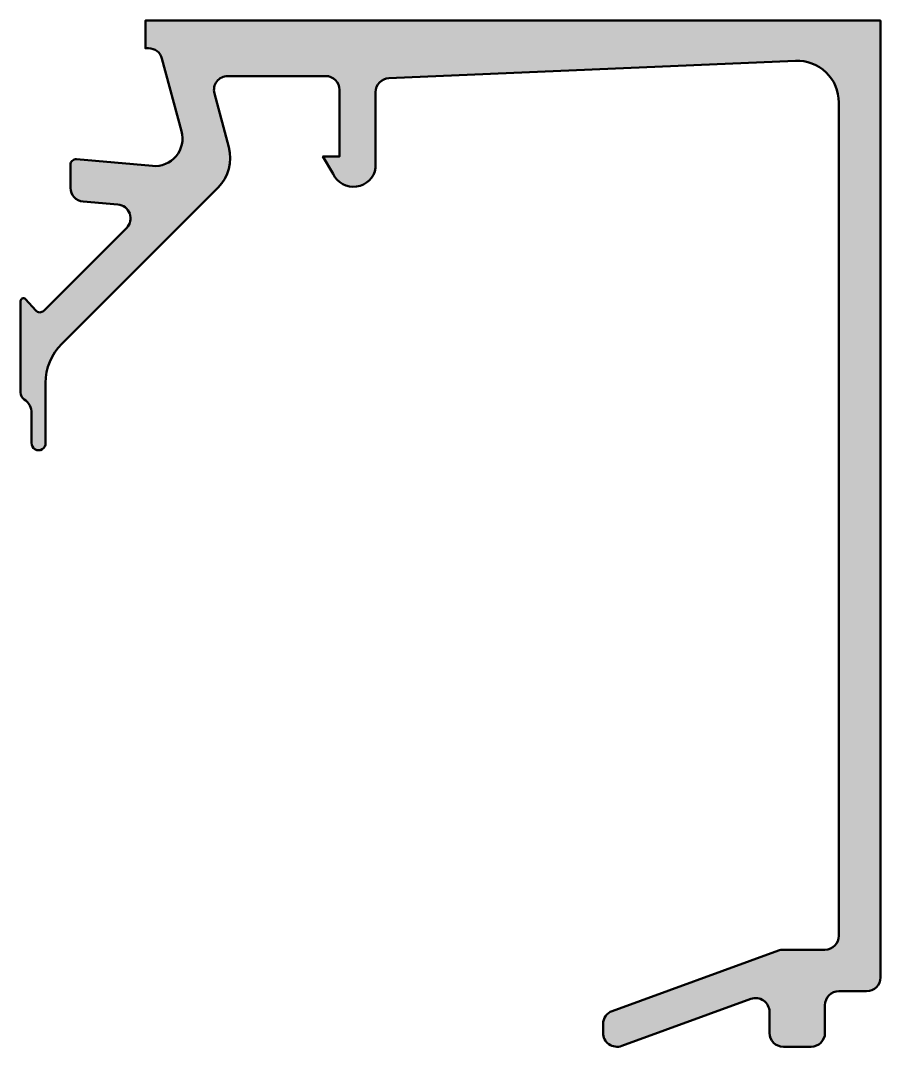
# Model space of a CAD drawing. Extents: x -4 to 27, y -37 to 0.
import ezdxf

# ---------------------------------------------------------------- set-up
doc = ezdxf.new("R2010")
doc.units = 0
doc.layers.add('0S-Alu contour', color=7, linetype='Continuous', lineweight=50)
doc.layers.add('0S-Alu hatch', color=252, linetype='Continuous', lineweight=25)

# ---------------------------------------------------------------- blocks, each defined once
blk = doc.blocks.new('173910__E6E05FDD_AC92_4755_8927_65D1D6E835CC_')
at = {"layer": '0S-Alu hatch'}
h = blk.add_hatch(color=256, dxfattribs=at)
edge = h.paths.add_edge_path()
edge.add_line((-1.982317257409477, -5.002422972676527), (0.7532886862754812, -5.244325637817382))
edge.add_arc((0.8404461898514586, -4.248128392051445), 1.000002691446995, 264.9999122183236, 375.0001729510547)
edge.add_line((1.806373834609985, -3.989305734634285), (1.099115756070432, -1.369674354966718))
edge.add_arc((0.616399248950015, -1.499999999999832), 0.4999999999998329, 15.1087108928311, 89.99999999996713)
edge.add_line((0.6163992489503018, -0.9999999999999998), (0.5000782012939454, -1))
edge.add_line((0.5000782012939454, -1), (0.5000782012939454, 0))
edge.add_line((0.5000782012939454, 0), (27, 0))
edge.add_line((27, 0), (27.00000000000001, -34.4999237060547))
edge.add_ellipse((26.49999414945704, -34.49991785553768), major_axis=(-0.5000058505771939, 0), ratio=1, start_angle=90.0008889784906, end_angle=179.9993295875975, ccw=False)
edge.add_line((26.50000190734863, -34.99992370605469), (25.50000381469727, -34.99992370605469))
edge.add_arc((25.50000185167363, -35.49992174303105), 0.4999980369802183, 89.99977505317808, 180.0002249462687)
edge.add_line((25.00000381469727, -35.49992370605469), (25.00000381469727, -36.49991989135743))
edge.add_ellipse((24.50000027667508, -36.49991635335236), major_axis=(-0.5000035380347092, 0), ratio=1, start_angle=90.00062398911729, end_angle=179.9995945770641, ccw=False)
edge.add_line((24.5000057220459, -36.99991989135742), (23.50000762939453, -36.99991989135742))
edge.add_ellipse((23.50001538874494, -36.49991213200701), major_axis=(-0.5000077594106167, 0), ratio=1, start_angle=0.0008891416168808064, end_angle=89.99911085773749, ccw=False)
edge.add_line((23.00000762939453, -36.49991989135742), (23.00000762939454, -35.74392318725575))
edge.add_arc((22.49959172233254, -35.74429796520606), 0.5004160474037497, 0.0429106878717365, 109.9383405738572)
edge.add_line((22.32894550362471, -35.2738767831363), (17.67110130461993, -36.9702447340261))
edge.add_ellipse((17.50032906006691, -36.49998410530826), major_axis=(-0.5003081234916861, 0), ratio=1, start_angle=0.024100283919381127, end_angle=109.95817812408939, ccw=False)
edge.add_line((17.00002098083474, -36.50019454956054), (17.00002098083496, -36.18138489187755))
edge.add_ellipse((17.50002098083511, -36.18138489187707), major_axis=(-0.5000000000001528, 0), ratio=1, start_angle=290.01025377480124, end_angle=360, ccw=False)
edge.add_line((17.32892682721421, -35.71156919333465), (23.31909596490209, -33.53011182220963))
edge.add_ellipse((23.49019011852343, -33.99992752075553), major_axis=(-0.5000000000035741, 0), ratio=1, start_angle=269.9999999999646, end_angle=290.01025377471177, ccw=False)
edge.add_line((23.49019011852374, -33.49992752075195), (25.00000381469727, -33.49992752075195))
edge.add_arc((24.99999637020819, -32.99992007626287), 0.5000074445445052, 270.0008530629088, 359.9991469374164)
edge.add_line((25.50000381469727, -32.99992752075185), (25.50000381469704, -2.951537353492316))
edge.add_arc((24.00000381469747, -2.951537353492271), 1.499999999999566, 0, 92.4518318620872)
edge.add_line((23.93583459529463, -1.452910544950555), (9.27863906116363, -2.080512287225133))
edge.add_arc((9.300028800964446, -2.58005455673928), 0.5000000000000911, 92.45183186207105, 180)
edge.add_line((8.800028800964355, -2.580054556739129), (8.800028800964355, -5.312190532684212))
edge.add_ellipse((8.000950153867535, -5.188209733715034), major_axis=(-0.8086395505780807, 0), ratio=1, start_angle=25.096911204554715, end_angle=171.1806121289261, ccw=False)
edge.add_line((7.26865291595459, -5.531194686889651), (6.900032043457031, -4.899989604950064))
edge.add_line((6.900032043457031, -4.899989604950064), (7.500032424926757, -4.899989128112792))
edge.add_line((7.500032424926757, -4.899989128112792), (7.500030517578124, -2.499994516372567))
edge.add_arc((7.000033520846704, -2.499992585991299), 0.499996996735146, 359.9997787935257, 450.0000163002464)
edge.add_line((7.000033378601074, -1.999995589256173), (5.000062984981649, -2))
edge.add_line((5.000062984981649, -2), (3.472551345824967, -1.999999999999886))
edge.add_arc((3.472576306067658, -2.500016988129594), 0.5000169887527008, 90.00286013594457, 194.9993049646429)
edge.add_line((2.989595413208008, -2.629425048828352), (3.509218215942382, -4.568679809570425))
edge.add_ellipse((2.060328034927646, -4.956903243554815), major_axis=(-1.500000063778514, 0), ratio=1, start_angle=134.9992078296195, end_angle=194.9997963382452, ccw=False)
edge.add_line((3.120973587035904, -6.017578124999886), (-2.514156723383621, -11.65270843541964))
edge.add_arc((-1.099943161010177, -13.06692199779286), 2.000000000000336, 135.0000000000045, 180)
edge.add_line((-3.099943161010513, -13.06692199779286), (-3.099943161010742, -15.23031616210937))
edge.add_ellipse((-3.349935531616324, -15.24584898042167), major_axis=(-0.2504744573918105, 0), ratio=1, start_angle=-3.555397834282701, end_angle=183.5553978342823, ccw=False)
edge.add_line((-3.599927902221906, -15.23031616210937), (-3.599927658765637, -14.1581292507692))
edge.add_arc((-4.199962763491854, -14.15814788107693), 0.600035105015441, 0.0017789594506399, 56.25113372650018)
edge.add_ellipse((-3.69993705410358, -13.40979135766032), major_axis=(-0.300000003391765, 0), ratio=1, start_angle=0, end_angle=56.24934154146888, ccw=False)
edge.add_line((-3.999937057495344, -13.40979135652992), (-3.999937057494889, -10.11160193073863))
edge.add_ellipse((-3.899937057494916, -10.11160193073851), major_axis=(-0.0999999999999735, 0), ratio=1, start_angle=222.1440459660916, end_angle=360, ccw=False)
edge.add_line((-3.825791034170605, -10.04450224947857), (-3.453130276711364, -10.45629724903551))
edge.add_arc((-3.30483823006284, -10.32209788651584), 0.1999999999997356, 222.1440459660671, 314.9457244906473)
edge.add_line((-3.16355090377715, -10.46365314579975), (-0.1784108281133285, -7.484163284301986))
edge.add_arc((-0.5319582193884579, -7.130615319408403), 0.4999919212925777, 314.9999535198243, 445.0013822349577)
edge.add_line((-0.4883930683138251, -6.632524967193378), (-1.743512988090514, -6.529022216796874))
edge.add_ellipse((-1.699937423465387, -6.030928096721805), major_axis=(-0.4999965822740742, 0), ratio=1, start_angle=0.0001683038858004693, end_angle=85.00023108089891, ccw=False)
edge.add_line((-2.199934005737303, -6.030929565429687), (-2.199934005737304, -5.20164558730255))
edge.add_ellipse((-1.999934005737195, -5.201645587302482), major_axis=(-0.2000000000001096, 0), ratio=1, start_angle=264.9466242949376, end_angle=360, ccw=False)
at = {"layer": '0S-Alu contour', "color": 7}
for points in [[(0.6163992489503018, -0.9999999999999998), (0.5000782012939454, -1), (0.5000782012939454, 0), (27, 0), (27.00000000000001, -34.4999237060547)], [(1.806373834609985, -3.989305734634285), (1.099115756070432, -1.369674354966718)], [(23.93583459529463, -1.452910544950555), (9.27863906116363, -2.080512287225133)], [(7.000033378601074, -1.999995589256173), (5.000062984981649, -2), (3.472551345824967, -1.999999999999886)], [(7.26865291595459, -5.531194686889651), (6.900032043457031, -4.899989604950064), (7.500032424926757, -4.899989128112792), (7.500030517578124, -2.499994516372567)], [(8.800028800964355, -2.580054556739129), (8.800028800964355, -5.312190532684212)], [(2.989595413208008, -2.629425048828352), (3.509218215942382, -4.568679809570425)], [(25.50000381469727, -32.99992752075185), (25.50000381469704, -2.951537353492316)], [(-1.982317257409477, -5.002422972676527), (0.7532886862754812, -5.244325637817382)], [(-2.199934005737303, -6.030929565429687), (-2.199934005737304, -5.20164558730255)], [(3.120973587035904, -6.017578124999886), (-2.514156723383621, -11.65270843541964)], [(-0.4883930683138251, -6.632524967193378), (-1.743512988090514, -6.529022216796874)], [(-3.16355090377715, -10.46365314579975), (-0.1784108281133285, -7.484163284301986)], [(-3.999937057495344, -13.40979135652992), (-3.999937057494889, -10.11160193073863)], [(-3.825791034170605, -10.04450224947857), (-3.453130276711364, -10.45629724903551)], [(-3.099943161010513, -13.06692199779286), (-3.099943161010742, -15.23031616210937)], [(-3.599927902221906, -15.23031616210937), (-3.599927658765637, -14.1581292507692)], [(17.32892682721421, -35.71156919333465), (23.31909596490209, -33.53011182220963)], [(23.49019011852374, -33.49992752075195), (25.00000381469727, -33.49992752075195)], [(26.50000190734863, -34.99992370605469), (25.50000381469727, -34.99992370605469)], [(22.32894550362471, -35.2738767831363), (17.67110130461993, -36.9702447340261)], [(25.00000381469727, -35.49992370605469), (25.00000381469727, -36.49991989135743)], [(23.00000762939453, -36.49991989135742), (23.00000762939454, -35.74392318725575)], [(17.00002098083474, -36.50019454956054), (17.00002098083496, -36.18138489187755)], [(24.5000057220459, -36.99991989135742), (23.50000762939453, -36.99991989135742)]]:
    blk.add_lwpolyline(points, dxfattribs=at)
for centre, radius, start, end in [((0.616399248950015, -1.499999999999832), 0.4999999999998329, 15.1087108928311, 89.99999999996713), ((24.00000381469747, -2.951537353492271), 1.499999999999566, 0, 92.4518318620872), ((3.472576306067658, -2.500016988129594), 0.5000169887527008, 90.00286013594457, 194.9993049646429), ((7.000033520846704, -2.499992585991299), 0.499996996735146, 359.9997787935257, 90.00001630024644), ((9.300028800964446, -2.58005455673928), 0.5000000000000911, 92.45183186207105, 180), ((0.8404461898514586, -4.248128392051445), 1.000002691446995, 264.9999122183236, 15.00017295105473), ((-0.5319582193884579, -7.130615319408403), 0.4999919212925777, 314.9999535198243, 85.00138223495775), ((-3.30483823006284, -10.32209788651584), 0.1999999999997356, 222.1440459660671, 314.9457244906473), ((-1.099943161010177, -13.06692199779286), 2.000000000000336, 135.0000000000045, 180), ((-4.199962763491854, -14.15814788107693), 0.600035105015441, 0.0017789594506399, 56.25113372650018), ((24.99999637020819, -32.99992007626287), 0.5000074445445052, 270.0008530629088, 359.9991469374164), ((25.50000185167363, -35.49992174303105), 0.4999980369802183, 89.99977505317808, 180.0002249462687), ((22.49959172233254, -35.74429796520606), 0.5004160474037497, 0.0429106878717365, 109.9383405738572)]:
    blk.add_arc(centre, radius, start, end, dxfattribs=at)
at = {"layer": '0S-Alu contour', "color": 7, "extrusion": (0, 0, -1)}
for centre, radius, start, end in [((-2.060328034927646, -4.956903243554815), 1.500000063778514, 165.0002036617548, 225.0007921703805), ((1.999934005737195, -5.201645587302482), 0.2000000000001096, 0, 95.0533757050624), ((-8.000950153867535, -5.188209733715034), 0.8086395505780807, 188.819387871074, 334.9030887954454), ((1.699937423465387, -6.030928096721805), 0.4999965822740742, 274.9997689191011, 359.9998316961142), ((3.899937057494916, -10.11160193073851), 0.0999999999999735, 0, 137.8559540339084), ((3.69993705410358, -13.40979135766032), 0.300000003391765, 303.7506584585311, 0), ((3.349935531616324, -15.24584898042167), 0.2504744573918105, 176.4446021657177, 3.555397834282711), ((-23.49019011852343, -33.99992752075553), 0.5000000000035741, 69.98974622528823, 90.0000000000354), ((-26.49999414945704, -34.49991785553768), 0.5000058505771939, 180.0006704124026, 269.9991110215094), ((-17.50002098083511, -36.18138489187707), 0.5000000000001528, 0, 69.98974622519877), ((-17.50032906006691, -36.49998410530826), 0.5003081234916861, 250.0418218759106, 359.9758997160806), ((-23.50001538874494, -36.49991213200701), 0.5000077594106167, 270.0008891422625, 359.9991108583831), ((-24.50000027667508, -36.49991635335236), 0.5000035380347092, 180.000405422936, 269.9993760108827)]:
    blk.add_arc(centre, radius, start, end, dxfattribs=at)
blk = doc.blocks.new('173910__78ED128B_834A_4035_9EF2_265DF53A2AA7_')
at = {"layer": '0S-Alu contour', "color": 7}
blk.add_blockref('173910__E6E05FDD_AC92_4755_8927_65D1D6E835CC_', (0, 0), dxfattribs=at)

msp = doc.modelspace()

# ---------------------------------------------------------------- block references
at = {"layer": '0S-Alu contour', "color": 7}
msp.add_blockref('173910__78ED128B_834A_4035_9EF2_265DF53A2AA7_', (0, 0), dxfattribs=at)

doc.saveas('drawing.dxf')
